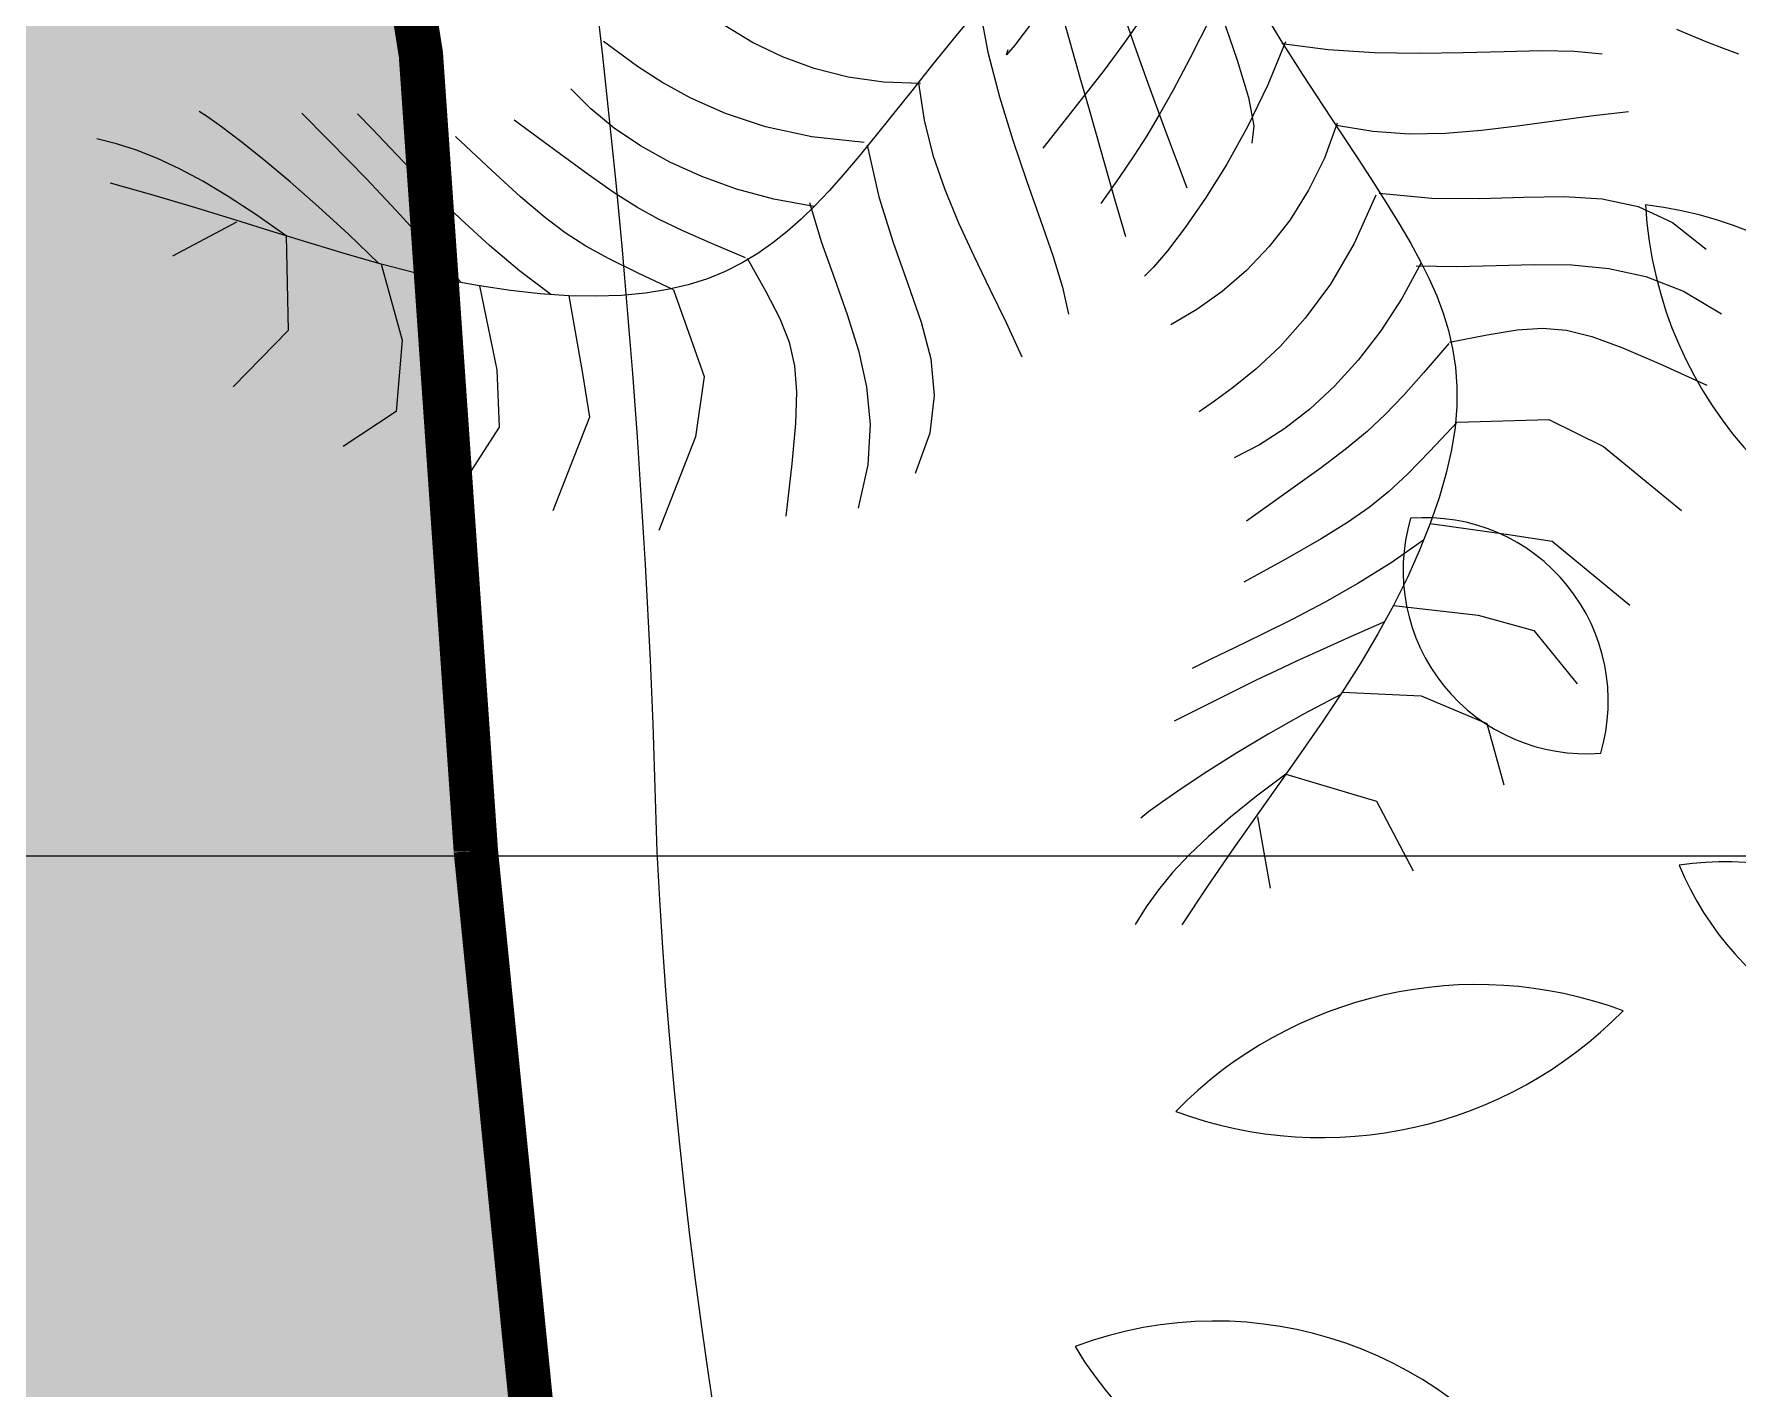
# Model space of a CAD drawing. Header units: millimetres. Extents: x -1030105 to 906887, y -616134 to 1220667.
# Drawn here: x -103519 to -101600, y 535495 to 537020 of the extents above; entities that cross this region are included whole.
import ezdxf
from ezdxf.enums import TextEntityAlignment as Align

# ---------------------------------------------------------------- set-up
doc = ezdxf.new("R2010")
doc.units = ezdxf.units.MM
doc.header["$MEASUREMENT"] = 0
doc.linetypes.add('CENTER', pattern=[2, 1.25, -0.25, 0.25, -0.25])
doc.linetypes.add('DASHED', pattern=[0.75, 0.5, -0.25])
doc.layers.add('A-Furniture', color=143, linetype='Continuous')
doc.layers.add('A-Tree', color=98, linetype='Continuous')
doc.layers.add('A-Wall', color=6, linetype='Continuous', lineweight=9)
doc.styles.add('Arial_Bold', font='arialbd.ttf')

# ---------------------------------------------------------------- blocks, each defined once
blk = doc.blocks.new('12PPLT11')
at = {"color": 0, "linetype": 'ByBlock'}
for centre, radius, start, end in [((-0.2833924156112744, 0.3263592886380025), 0.081791, 183.318928997754, 263.1903649993824), ((-0.3747442489445802, 0.2404101219713652), 0.081791, 3.318928997754036, 83.1903649993824), ((-0.3769142489445656, 0.2481650386380068), 0.03687258333333333, 163.4933460002688, 274.4697340005599), ((-0.409393665611212, 0.2218811219713643), 0.03687258333333333, 343.4933460002688, 94.46973400055995), ((-0.3491485822779623, 0.1264337886379963), 0.06314383333333333, 22.57230599832171, 98.33354300052417), ((-0.2999935822779207, 0.213148538637995), 0.06314383333333333, 202.5723059983217, 278.3335430005242), ((-0.3989077489445663, 0.08020112197135632), 0.08471958333333332, 69.72013800043797, 135.6489100009364), ((-0.4301238322778929, 0.2188924553046832), 0.08471958333333332, 249.720138000438, 315.6489100009364), ((-0.4516179989445845, 0.01732262197131718), 0.07996766666666667, 30.9482359987117, 110.5783939994005), ((-0.4111429156113218, 0.1333121219713576), 0.07996766666666667, 210.9482359987117, 290.5783939994005)]:
    blk.add_arc(centre, radius, start, end, dxfattribs=at)
blk = doc.blocks.new('CAY8')
at = {"color": 0, "linetype": 'ByBlock'}
for p, q in [((-940.3137401825061, 145.768174705825), (-946.1185544049276, 151.5635492960155)), ((-934.7235632646898, 139.3882252406347), (-940.3137401825061, 145.768174705825)), ((-929.2662368465008, 132.2471229548701), (-934.7235632646898, 139.3882252406347)), ((-903.4047295116015, 136.1425936371252), (-905.1583078142412, 139.6563538433566)), ((-938.0649973905802, 120.1860671189079), (-950.5168529680359, 133.4464085603995)), ((-923.8599741226335, 124.1682899042662), (-929.2662368465008, 132.2471229548701)), ((-900.6598658630301, 129.7326422717906), (-903.4047295116015, 136.1425936371252)), ((-918.4229882883064, 114.9751481428557), (-923.8599741226335, 124.1682899042662)), ((-897.1312236990398, 120.7794901121542), (-900.6598658630301, 129.7326422717906)), ((-926.3047232869849, 107.283907857347), (-938.0649973905802, 120.1860671189079)), ((-893.0263098498817, 109.6361275239997), (-897.1312236990398, 120.7794901121542)), ((-866.7262028654204, 103.1832332871436), (-870.2616481090499, 117.824978480292)), ((-912.8734925372319, 104.4911197258498), (-918.4229882883064, 114.9751481428557)), ((-888.5526311469857, 96.65554487219379), (-893.0263098498817, 109.6361275239997)), ((-915.133669793313, 94.77777983423766), (-926.3047232869849, 107.283907857347)), ((-907.1297000644972, 92.53962670845976), (-912.8734925372319, 104.4911197258498)), ((-863.9597579267847, 91.60332797416231), (-866.7262028654204, 103.1832332871436)), ((-849.3357030902243, 97.82547973476358), (-851.3103314946766, 105.9690212018777)), ((-883.91769442021, 82.19073252212729), (-888.5526311469857, 96.65554487219379)), ((-847.0656728668237, 87.58272618825322), (-849.3357030902243, 97.82547973476358)), ((-915.3127875501068, 93.97468717974152), (-944.3487014881084, 95.55333815697122)), ((-904.4494760451689, 82.70553210620164), (-915.133669793313, 94.77777983423766)), ((-901.1098240653209, 78.94409114570044), (-907.1297000644972, 92.53962670845976)), ((-861.732146699409, 82.01472464871222), (-863.9597579267847, 91.60332797416231)), ((-894.1497811784193, 71.10501373169427), (-904.4494760451689, 82.70553210620164)), ((-879.3290065004603, 66.59468083938737), (-883.91769442021, 82.19073252212729)), ((-844.4117731003989, 75.62804380720081), (-847.0656728668237, 87.58272618825322)), ((-901.1098240653209, 78.94409114570044), (-920.0258235257697, 45.94454750164914)), ((-859.8132025891009, 73.34688541593096), (-861.732146699409, 82.01472464871222)), ((-841.2855360670055, 62.34871583665699), (-844.4117731003989, 75.62804380720081)), ((-816.8143473458604, 58.5986838777917), (-822.2834638411205, 77.83928790428945)), ((-748.843305701097, 72.88726931265592), (-751.6515290111547, 79.75081799813961)), ((-884.1322243284067, 60.01407376871248), (-894.1497811784193, 71.10501373169427)), ((-857.972759002716, 64.52927238239681), (-859.8132025891009, 73.34688541593096)), ((-790.7882298270179, 52.09784756825866), (-798.6282094300532, 71.29847580484966)), ((-770.0148150293662, 59.19625831229678), (-772.7601240345157, 70.24708984136123)), ((-745.0999060214072, 64.09360364902568), (-748.843305701097, 72.88726931265592)), ((-874.9940742179879, 50.22038018851345), (-879.3290065004603, 66.59468083938737)), ((-855.9806493467822, 54.4913476541642), (-857.972759002716, 64.52927238239681)), ((-837.5984940434191, 48.13202552141047), (-841.2855360670055, 62.34871583665699)), ((-740.0652307645705, 53.72843044749061), (-745.0999060214072, 64.09360364902568)), ((-874.2944446309975, 49.47056127394353), (-884.1322243284067, 60.01407376871248)), ((-812.3783106020765, 43.65250996243594), (-816.8143473458604, 58.5986838777917)), ((-765.9801839654447, 47.81548915559142), (-770.0148150293662, 59.19625831229678)), ((-700.6069977033239, 48.42316307128385), (-706.6215777455636, 59.85204538604921)), ((-874.2944446309975, 49.47056127394353), (-882.8400325470338, 18.92748891817791)), ((-864.5340812221893, 39.51232530617017), (-874.2944446309975, 49.47056127394353)), ((-853.6067070269764, 42.16257333728754), (-855.9806493467822, 54.4913476541642)), ((-833.2621793047783, 33.36525610657736), (-837.5984940434191, 48.13202552141047)), ((-784.5636315836946, 37.21140089910659), (-790.7882298270179, 52.09784756825866)), ((-733.3831807231381, 42.15035914855434), (-740.0652307645705, 53.72843044749061)), ((-693.3417873857597, 37.31239934617224), (-700.6069977033239, 48.42316307128385)), ((-920.0258235257697, 45.94454750164914), (-950.6379251968956, 38.02262965792215)), ((-850.6207654498266, 26.47241153821415), (-853.6067070269764, 42.16257333728754)), ((-808.4698979650111, 31.85255743862399), (-812.3783106020765, 43.65250996243594)), ((-760.6371340802125, 36.22481674204937), (-765.9801839654447, 47.81548915559142)), ((-724.6976566901194, 29.71799919357181), (-733.3831807231381, 42.15035914855434)), ((-854.7732565799724, 30.17540939236096), (-864.5340812221893, 39.51232530617017)), ((-779.3581933782098, 25.5206832299682), (-784.5636315836946, 37.21140089910659)), ((-753.9665686102799, 24.54427544247483), (-760.6371340802125, 36.22481674204937)), ((-684.8050495697007, 26.69170329767257), (-693.3417873857597, 37.31239934617224)), ((-845.0320265546961, 21.48863493530553), (-854.7732565799724, 30.17540939236096)), ((-828.1881241270075, 18.43569083694638), (-833.2621793047783, 33.36525610657736)), ((-804.583653789121, 22.05061758741249), (-808.4698979650111, 31.85255743862399)), ((-713.6525594576069, 16.78996002265376), (-724.6976566901194, 29.71799919357181)), ((-845.0320265546961, 21.48863493530553), (-856.5268507701821, -10.83589293108344)), ((-835.3549303386371, 13.47901780879511), (-845.0320265546961, 21.48863493530553)), ((-800.2141224305651, 13.0984816893997), (-804.583653789121, 22.05061758741249)), ((-774.5756938894756, 15.90724199250144), (-779.3581933782098, 25.5206832299682)), ((-745.9493907938286, 12.893899627672), (-753.9665686102799, 24.54427544247483)), ((-674.9758870315181, 16.73302401405272), (-684.8050495697007, 26.69170329767257)), ((-882.8400325470338, 18.92748891817791), (-899.714523556946, -4.298255425082971)), ((-822.2878607870134, 3.730612957044286), (-828.1881241270075, 18.43569083694638)), ((-769.6199117958149, 7.252624618167829), (-774.5756938894756, 15.90724199250144)), ((-699.8917898184791, 3.724851076369305), (-713.6525594576069, 16.78996002265376)), ((-663.8334025479762, 7.608310583056664), (-674.9758870315181, 16.73302401405272)), ((-613.8526564457989, 13.87648479149539), (-629.175091709998, 8.53370125308902)), ((-615.1889541339242, 13.8059040741955), (-621.7094779063464, -3.733182263777053)), ((-825.7865071256438, 6.173573885376754), (-835.3549303386371, 13.47901780879511)), ((-794.8558482428834, 3.847941025380351), (-800.2141224305651, 13.0984816893997)), ((-763.8946257762709, -1.561621460130482), (-769.6199117958149, 7.252624618167829)), ((-736.5665038671414, 1.393723669361862), (-745.9493907938286, 12.893899627672)), ((-651.3566988959046, -0.510487907768038), (-663.8334025479762, 7.608310583056664)), ((-629.175091709998, 8.53370125308902), (-643.1814671563243, 3.473639277553957)), ((-816.3712961076653, -0.4006809616821556), (-825.7865071256438, 6.173573885376754)), ((-788.003375582628, -6.849213124309244), (-794.8558482428834, 3.847941025380351)), ((-725.7988110684655, -9.836218061258478), (-736.5665038671414, 1.393723669361862)), ((-683.059248564894, -9.11871820431952), (-699.8917898184791, 3.724851076369305)), ((-643.1814671563243, 3.473639277553957), (-655.9448933523872, -1.228781751551651)), ((-586.4793176364165, 0.9092536805856071), (-591.4325938258171, -17.20262812744295)), ((-899.714523556946, -4.298255425082971), (-925.2642657311644, -5.252433182851746)), ((-816.3712961076653, -0.4006809616821556), (-827.7937738506862, -29.93739812973035)), ((-807.1538364776989, -6.216730859703603), (-816.3712961076653, -0.4006809616821556)), ((-798.1786674285449, -11.24755993574763), (-807.1538364776989, -6.216730859703603)), ((-756.8036145092319, -11.65394881139036), (-763.8946257762709, -1.561621460130482)), ((-667.5499320843937, -5.511768697271691), (-678.1269500166727, -9.366033408206931)), ((-655.9448933523872, -1.228781751551651), (-667.5499320843937, -5.511768697271691)), ((-652.075557567854, -0.04139910218327714), (-657.7989214307654, -13.81662353017418)), ((-621.7094779063464, -3.733182263777053), (-627.0514416622736, -21.54859846125873)), ((-600.6908310262643, -2.850083317838653), (-610.9763691523822, -6.98797724004362)), ((-856.5268507701821, -10.83589293108344), (-867.7023180115339, -31.10505514580836)), ((-789.4903281532661, -15.46615231733267), (-798.1786674285449, -11.24755993574763)), ((-779.1512488034696, -20.14118947887437), (-788.003375582628, -6.849213124309244)), ((-747.7506566736101, -24.14281000310257), (-756.8036145092319, -11.65394881139036)), ((-713.6272156343457, -20.6758911942361), (-725.7988110684655, -9.836218061258478)), ((-687.8177650332636, -12.79541397870889), (-696.7641950174202, -15.80374850345652)), ((-682.5951571567839, -10.61489486661412), (-689.2931936014411, -30.75061372858727)), ((-678.1269500166727, -9.366033408206931), (-687.8177650332636, -12.79541397870889)), ((-610.9763691523822, -6.98797724004362), (-615.9112679233422, -8.542768844255988)), ((-615.9112679233422, -8.542768844255988), (-614.1830369690124, -7.103690313726474)), ((-781.1182958006666, -18.85910721326763), (-789.4903281532661, -15.46615231733267)), ((-779.1512488034696, -20.14118947887437), (-786.5964159640262, -56.32045969947467)), ((-773.031799341732, -21.4674841661672), (-781.1182958006666, -18.85910721326763)), ((-714.3376635456716, -18.38548985078342), (-718.3346570162084, -34.22354038271988)), ((-705.1080578537712, -18.39487507680133), (-712.9911714258978, -20.57263179394613)), ((-696.7641950174202, -15.80374850345652), (-705.1080578537712, -18.39487507680133)), ((-657.7989214307654, -13.81662353017418), (-662.0414620663487, -27.79081815151403)), ((-591.4325938258171, -17.20262812744295), (-595.3490195344839, -31.53478741302206)), ((-567.356361323049, -19.5318081698988), (-570.0376524327785, -32.00716817427565)), ((-765.1850057048923, -23.34595779993651), (-773.031799341732, -21.4674841661672)), ((-757.5320818175951, -24.54920273893913), (-765.1850057048923, -23.34595779993651)), ((-750.0271946070261, -25.13189360806246), (-757.5320818175951, -24.54920273893913)), ((-742.624511000764, -25.14870503081875), (-750.0271946070261, -25.13189360806246)), ((-747.2743503474758, -24.4939571526902), (-747.7727853465458, -39.89280936169052)), ((-735.2781979271076, -24.65431163242283), (-742.624511000764, -25.14870503081875)), ((-727.9424223132428, -23.70338803723826), (-735.2781979271076, -24.65431163242283)), ((-720.5553536179705, -22.34085674917696), (-727.9424223132428, -23.70338803723826)), ((-712.9911714258978, -20.57263179394613), (-720.5553536179705, -22.34085674917696)), ((-627.0514416622736, -21.54859846125873), (-631.4666398222234, -39.21733237190165)), ((-562.1966205161134, -24.18102935085881), (-572.7610290283683, -28.91086297276888)), ((-867.7023180115339, -31.10505514580836), (-892.5041478066978, -43.24835929518849)), ((-827.7937738506862, -29.93739812973035), (-834.4322889746236, -46.40570705183745)), ((-689.2931936014411, -30.75061372858727), (-693.8655592177147, -49.45562225171852)), ((-662.0414620663487, -27.79081815151403), (-665.1061725318632, -41.9587386491894)), ((-585.5520325723828, -34.08674658066411), (-601.8023847565692, -40.2965247777156)), ((-595.3490195344839, -31.53478741302206), (-598.6114839488782, -43.49196614990615)), ((-572.7610290283683, -28.91086297276888), (-585.5520325723828, -34.08674658066411)), ((-570.0376524327785, -32.00716817427565), (-573.0761884509539, -47.23779022515191)), ((-747.7727853465458, -39.89280936169052), (-748.6238888281787, -52.07971308918604)), ((-718.3346570162084, -34.22354038271988), (-721.5316418156126, -49.66699111091111)), ((-631.4666398222234, -39.21733237190165), (-635.206866807106, -56.31637184942338)), ((-601.8023847565692, -40.2965247777156), (-622.7448391884882, -48.12804216807672)), ((-537.8272856569656, -38.14860832998784), (-553.673662976149, -47.8753522504976)), ((-533.837467104122, -40.13497047071542), (-537.718760036636, -58.38922864886081)), ((-834.4322889746236, -46.40570705183745), (-866.5092981660327, -71.006162165575)), ((-665.1061725318632, -41.9587386491894), (-667.2960458842408, -56.31514070743106)), ((-598.6114839488782, -43.49196614990615), (-601.6028762563783, -54.47890631184964)), ((-573.0761884509539, -47.23779022515191), (-576.7984044190653, -66.67120419014645)), ((-553.673662976149, -47.8753522504976), (-565.9857800653972, -55.26693764934862)), ((-518.6750666560674, -43.00813742707942), (-518.5603160884402, -60.61704419213311)), ((-748.6238888281787, -52.07971308918604), (-750.3002357065325, -62.18840447709044)), ((-721.5316418156126, -49.66699111091111), (-724.5906062409395, -64.70582157331773)), ((-693.8655592177147, -49.45562225171852), (-697.341044093786, -66.76080090091818)), ((-601.6028762563783, -54.47890631184964), (-604.7060856441658, -65.9003498716902)), ((-786.5964159640262, -56.32045969947467), (-802.1017933342937, -75.2180552066693)), ((-667.2960458842408, -56.31514070743106), (-668.9140751805444, -70.85478000889816)), ((-635.206866807106, -56.31637184942338), (-638.5239170374389, -72.42270474695215)), ((-575.9005115327509, -60.95398846381977), (-584.5547319846792, -65.56712863263056)), ((-565.9857800653972, -55.26693764934862), (-575.9005115327509, -60.95398846381977)), ((-537.718760036636, -58.38922864886081), (-541.5908882186832, -73.49753167627023)), ((-518.5603160884402, -60.61704419213311), (-518.2139198805435, -76.84055700628778)), ((-750.3002357065325, -62.18840447709044), (-753.2744008971404, -71.3526196677758)), ((-724.5906062409395, -64.70582157331773), (-728.1735385908814, -79.33001130659068)), ((-697.341044093786, -66.76080090091818), (-700.7484383175088, -82.69703014253719)), ((-604.7060856441658, -65.9003498716902), (-608.3040012988986, -79.16103880324772)), ((-584.5547319846792, -65.56712863263056), (-593.0853160288952, -69.73698209266695)), ((-576.7984044190653, -66.67120419014645), (-581.5307353794542, -91.75493993576492)), ((-517.3387806575538, -62.04768385404714), (-532.2854551727123, -73.24103044432377)), ((-518.9061285324042, -61.90974945714515), (-504.2404188387718, -73.53101182479259)), ((-802.1017933342937, -75.2180552066693), (-834.1787815050684, -99.8185255927583)), ((-753.2744008971404, -71.3526196677758), (-758.0189593136365, -80.70609480439998)), ((-668.9140751805444, -70.85478000889816), (-670.2632534784916, -85.57241223742858)), ((-638.5239170374389, -72.42270474695215), (-641.6695849332154, -87.11331891781265)), ((-602.6291382729814, -74.09417278219007), (-614.3230733234068, -79.26932463893718)), ((-593.0853160288952, -69.73698209266695), (-602.6291382729814, -74.09417278219007)), ((-532.2854551727123, -73.24103044432377), (-547.6821329666618, -83.19527689133065)), ((-541.5908882186832, -73.49753167627023), (-545.6178483927706, -84.35325124012707)), ((-504.2404188387718, -73.53101182479259), (-488.9477087573814, -84.1167876315576)), ((-758.0189593136365, -80.70609480439998), (-765.0064858716851, -91.38256602894216)), ((-728.1735385908814, -79.33001130659068), (-732.9424271626904, -93.52953984692249)), ((-608.3040012988986, -79.16103880324772), (-612.7795124082168, -95.66571507935987)), ((-518.2139198805435, -76.84055700628778), (-517.7297230088134, -91.72505678728157)), ((-700.7484383175088, -82.69703014253719), (-705.1165319766715, -97.29519044194421)), ((-670.2632534784916, -85.57241223742858), (-671.6465738353418, -100.4627930768602)), ((-641.6695849332154, -87.11331891781265), (-644.8956649159354, -99.96520221611536)), ((-547.6821329666618, -83.19527689133065), (-562.9027238234539, -91.8447862336161)), ((-545.6178483927706, -84.35325124012707), (-549.9636373004887, -89.84975902840051)), ((-488.9477087573814, -84.1167876315576), (-473.508115501716, -93.77582965998408)), ((-765.0064858716851, -91.38256602894216), (-774.7095554860989, -104.5157694841673)), ((-732.9424271626904, -93.52953984692249), (-739.5592602548622, -107.2943867318809)), ((-562.9027238234539, -91.8447862336161), (-577.3211375256997, -99.12392151169297)), ((-517.7297230088134, -91.72505678728157), (-517.2015704476562, -105.3169244538349)), ((-473.508115501716, -93.77582965998408), (-458.4017562855861, -102.616890692354)), ((-705.1165319766715, -97.29519044194421), (-711.4741151599792, -110.5861622654902)), ((-671.6465738353418, -100.4627930768602), (-673.3670293078303, -115.5206782097866)), ((-644.8956649159354, -99.96520221611536), (-648.4539514051339, -110.5553424945301)), ((-577.3211375256997, -99.12392151169297), (-590.3112838557481, -104.9670457656812)), ((-516.4668784278019, -100.7313272135416), (-528.0438280991566, -110.0885308159031)), ((-517.1351479389541, -101.2700460243632), (-505.8027476819971, -110.9700669715148)), ((-458.4017562855861, -102.616890692354), (-444.1087483224746, -110.7487235108183)), ((-774.7095554860989, -104.5157694841673), (-787.6007430704467, -121.239441312382)), ((-739.5592602548622, -107.2943867318809), (-748.6860261646489, -120.6145314984442)), ((-601.2470725973235, -109.3085220349149), (-609.5024135333642, -112.0827133594485)), ((-590.3112838557481, -104.9670457656812), (-601.2470725973235, -109.3085220349149)), ((-517.2015704476562, -105.3169244538349), (-516.7143619921026, -117.6774879148634)), ((-711.4741151599792, -110.5861622654902), (-720.8499779548274, -122.6008260784783)), ((-609.5024135333642, -112.0827133594485), (-614.4512164463504, -113.2239827794019)), ((-528.0438280991566, -110.0885308159031), (-540.1651633323181, -117.865971772726)), ((-505.8027476819971, -110.9700669715148), (-493.8235159834858, -119.3232265093957)), ((-444.1087483224746, -110.7487235108183), (-431.1092088253408, -118.2800808980519)), ((-748.6860261646489, -120.6145314984442), (-760.9847131899569, -133.4799536830014)), ((-720.8499779548274, -122.6008260784783), (-734.2729104493974, -133.3700623465393)), ((-540.1651633323181, -117.865971772726), (-552.6738084234003, -124.1366597142533)), ((-516.7143619921026, -117.6774879148634), (-516.3172167145076, -128.9278630384269)), ((-493.8235159834858, -119.3232265093957), (-481.2960704882917, -126.6160675767369)), ((-431.1092088253408, -118.2800808980519), (-419.8832550077332, -125.3197156362712)), ((-565.4126876692371, -128.9736042709246), (-578.2247253671867, -132.4498150742274)), ((-552.6738084234003, -124.1366597142533), (-565.4126876692371, -128.9736042709246)), ((-516.3172167145076, -128.9278630384269), (-516.0503085053624, -139.2041126844833)), ((-481.2960704882917, -126.6160675767369), (-468.3190288418755, -133.1351331120732)), ((-419.8832550077332, -125.3197156362712), (-410.9110040833966, -131.9763805080856)), ((-603.4399733049268, -135.6120739414382), (-615.5290321381235, -135.4441412672077)), ((-590.9528458132972, -134.638301754143), (-603.4399733049268, -135.6120739414382)), ((-578.2247253671867, -132.4498150742274), (-590.9528458132972, -134.638301754143)), ((-518.0765915230713, -133.5423331124093), (-535.4930930858009, -145.5821499809299)), ((-516.510230826867, -133.5632999696809), (-499.4298312830997, -146.1557904991405)), ((-468.3190288418755, -133.1351331120732), (-454.9910086895015, -139.1669660545285)), ((-516.0503085053624, -139.2041126844833), (-515.9538112565988, -148.6422997117461)), ((-454.9910086895015, -139.1669660545285), (-441.4106276764342, -144.9981093421793)), ((-380.3337273446941, -138.9685315827937), (-376.3479134159552, -144.503862068972)), ((-535.4930930858009, -145.5821499809299), (-552.1710617593908, -154.6320789176152)), ((-515.9538112565988, -148.6422997117461), (-516.0678988594282, -157.3784869793872)), ((-499.4298312830997, -146.1557904991405), (-483.053249719922, -156.2845341268239)), ((-441.4106276764342, -144.9981093421793), (-427.6765034481341, -150.9151059134292)), ((-376.3479134159552, -144.503862068972), (-372.3067775600994, -149.9189691248885)), ((-372.3067775600994, -149.9189691248885), (-368.2182228883084, -155.1941080035012)), ((-552.1710617593908, -154.6320789176152), (-567.8794804052577, -161.1416068060844)), ((-516.0678988594282, -157.3784869793872), (-516.4327452049965, -165.5487373457272)), ((-483.053249719922, -156.2845341268239), (-467.6690306902583, -164.9375109588564)), ((-427.6765034481341, -150.9151059134292), (-413.8872536494728, -157.2044987071404)), ((-368.2182228883084, -155.1941080035012), (-364.0901525116333, -160.3095339572446)), ((-567.8794804052577, -161.1416068060844), (-582.3873318849492, -165.5602205289088)), ((-616.3973119406128, -170.7654455365609), (-623.7927233696373, -171.3152714294611)), ((-606.8772647913411, -169.9226530110518), (-616.3973119406128, -170.7654455365609)), ((-595.4635990596853, -168.3374069698384), (-606.8772647913411, -169.9226530110518)), ((-582.3873318849492, -165.5602205289088), (-595.4635990596853, -168.3374069698384)), ((-516.5310881492314, -166.1855602444393), (-530.6014597545418, -174.4117921842462)), ((-518.9289297499326, -166.1534634209875), (-505.1011874950473, -174.8490568786056)), ((-516.4327452049965, -165.5487373457272), (-517.0885241849082, -173.2891136707894)), ((-467.6690306902583, -164.9375109588564), (-453.5657187465749, -173.1027011007081)), ((-530.6014597545418, -174.4117921842462), (-544.6091690801095, -181.1822337451576)), ((-517.0885241849082, -173.2891136707894), (-518.0754096902438, -180.7356788132874)), ((-505.1011874950473, -174.8490568786056), (-491.4015156793012, -182.6618588314868)), ((-453.5657187465749, -173.1027011007081), (-441.0318584416655, -181.7680846585044)), ((-544.6091690801095, -181.1822337451576), (-558.4459578805236, -186.5521396889217)), ((-518.0754096902438, -180.7356788132874), (-519.4379069399856, -188.0062675644058)), ((-491.4015156793012, -182.6618588314868), (-478.0440099634125, -190.2183610699412)), ((-441.0318584416655, -181.7680846585044), (-430.3559943280616, -191.9216417379121)), ((-572.0035679086704, -190.5767647761077), (-585.1737409175021, -193.3113637684637)), ((-558.4459578805236, -186.5521396889217), (-572.0035679086704, -190.5767647761077)), ((-519.4379069399856, -188.0062675644058), (-521.2378464629564, -195.1458024461299)), ((-478.0440099634125, -190.2183610699412), (-465.2427660080994, -198.1450553850646)), ((-609.9187428930873, -195.1315025124695), (-621.277055366596, -194.3275517864367)), ((-597.8482186612146, -194.8111914269521), (-609.9187428930873, -195.1315025124695)), ((-585.1737409175021, -193.3113637684637), (-597.8482186612146, -194.8111914269521)), ((-521.2378464629564, -195.1458024461299), (-523.5413901144402, -202.180977911934)), ((-465.2427660080994, -198.1450553850646), (-453.2118794741455, -207.068433568018)), ((-430.3559943280616, -191.9216417379121), (-421.826670958164, -204.5513524444668)), ((-538.4537062504078, -204.4608222262741), (-550.24332293109, -208.0860740343251)), ((-523.7785756123903, -199.7102180334532), (-538.4537062504078, -204.4608222262741)), ((-523.5413901144402, -202.180977911934), (-526.4146997510961, -209.1384884167328)), ((-523.2974280782782, -199.3657342349525), (-508.8062742263337, -204.5982811151243)), ((-508.8062742263337, -204.5982811151243), (-497.4788454628415, -209.1736889877484)), ((-421.826670958164, -204.5513524444668), (-415.7324328847662, -220.6451968845558)), ((-560.3953797779814, -210.807392779765), (-570.1578309146262, -212.8461977849493)), ((-550.24332293109, -208.0860740343251), (-560.3953797779814, -210.807392779765)), ((-526.4146997510961, -209.1384884167328), (-529.9239372292559, -216.0450284140661)), ((-497.4788454628415, -209.1736889877484), (-488.3829283213399, -213.8917470400247)), ((-453.2118794741455, -207.068433568018), (-442.1654460229893, -217.6149874097009)), ((-609.5870913029776, -217.0817235746636), (-630.2706608374192, -218.6046668358304)), ((-593.50573255358, -215.7619438603706), (-609.5870913029776, -217.0817235746636)), ((-580.778630465682, -214.4239083711855), (-593.50573255358, -215.7619438603706)), ((-570.1578309146262, -212.8461977849493), (-580.778630465682, -214.4239083711855)), ((-529.9239372292559, -216.0450284140661), (-534.1352644043345, -222.9272923583248)), ((-488.3829283213399, -213.8917470400247), (-480.5863093351709, -219.552244458826)), ((-442.1654460229893, -217.6149874097009), (-432.3175613147596, -230.4112087015365)), ((-534.1352644043345, -222.9272923583248), (-539.1148431327292, -229.8119747029832)), ((-480.5863093351709, -219.552244458826), (-473.1567750379381, -226.9549704317451)), ((-552.6645378264566, -232.6488133205476), (-564.9556664918618, -235.8602996735481)), ((-537.2876594892132, -228.3373870472115), (-552.6645378264566, -232.6488133205476)), ((-539.1148431327292, -229.8119747029832), (-544.9288352710992, -236.7257699030215)), ((-537.2876594892132, -228.3373870472115), (-505.1798119695723, -246.5981711316981)), ((-473.1567750379381, -226.9549704317451), (-465.1621119637693, -236.8997141461132)), ((-432.3175613147596, -230.4112087015365), (-423.8823210106329, -246.0835892335072)), ((-623.812266647421, -239.8251633373202), (-643.8012184257223, -239.0809285922787)), ((-585.2734978822537, -239.4870561269254), (-595.7966121447225, -240.1541279819849)), ((-575.4092512545303, -238.0977469832924), (-585.2734978822537, -239.4870561269254)), ((-564.9556664918618, -235.8602996735481), (-575.4092512545303, -238.0977469832924)), ((-544.9288352710992, -236.7257699030215), (-551.6257995336109, -243.6852548481456)), ((-465.1621119637693, -236.8997141461132), (-455.6701066463338, -250.1862647887374)), ((-608.226799810056, -240.2248634264015), (-623.812266647421, -239.8251633373202)), ((-595.7966121447225, -240.1541279819849), (-608.226799810056, -240.2248634264015)), ((-551.6257995336109, -243.6852548481456), (-559.1838820723187, -250.6665361765899)), ((-559.1838820723187, -250.6665361765899), (-567.563625897832, -257.635602962755)), ((-505.1798119695723, -246.5981711316981), (-491.998555731856, -267.1843394822918)), ((-455.6701066463338, -250.1862647887374), (-443.7485456188424, -267.6144115472762)), ((-671.1688180657857, -258.6330640819124), (-679.5239799785177, -257.9945545858773)), ((-660.7259026435768, -259.6393219609072), (-671.1688180657857, -258.6330640819124)), ((-648.5362239360311, -260.8095133125953), (-660.7259026435768, -259.6393219609072)), ((-567.563625897832, -257.635602962755), (-576.7255740202363, -264.558444280583)), ((-567.563625897832, -257.635602962755), (-543.0022783058794, -277.6263724157598)), ((-634.9407721656517, -261.9398232275616), (-648.5362239360311, -260.8095133125953)), ((-620.2805375569715, -262.8264367959328), (-634.9407721656517, -261.9398232275616)), ((-604.896510332952, -263.2655391084245), (-620.2805375569715, -262.8264367959328)), ((-589.1296807176677, -263.053315254574), (-604.896510332952, -263.2655391084245)), ((-573.3210389344731, -261.9859503255557), (-589.1296807176677, -263.053315254574)), ((-576.7255740202363, -264.558444280583), (-586.6302694502065, -271.40104920454)), ((-681.6383044656232, -273.5167753157202), (-696.6559443046553, -272.3546354606351)), ((-669.7702815599823, -274.4641173646069), (-681.6383044656232, -273.5167753157202)), ((-586.6302694502065, -271.40104920454), (-597.2382551983519, -278.1294068085681)), ((-491.998555731856, -267.1843394822918), (-478.5144525400665, -305.2933315241371)), ((-659.9626081587976, -275.3085745708577), (-669.7702815599823, -274.4641173646069)), ((-651.1260168327408, -276.1620598980353), (-659.9626081587976, -275.3085745708577)), ((-642.1712401539244, -277.1364863096369), (-651.1260168327408, -276.1620598980353)), ((-632.0090106924963, -278.3437667691596), (-642.1712401539244, -277.1364863096369)), ((-619.5500610201107, -279.8958142401661), (-632.0090106924963, -278.3437667691596)), ((-603.7051237077667, -281.904541686612), (-619.5500610201107, -279.8958142401661)), ((-597.2382551983519, -278.1294068085681), (-608.5100742748236, -284.7095061675918)), ((-597.2382551983519, -278.1294068085681), (-570.0478983648045, -299.0504627287573)), ((-543.0022783058794, -277.6263724157598), (-529.3913997838954, -289.0289628083901)), ((-608.5100742748236, -284.7095061675918), (-620.406269690624, -291.1073363555533)), ((-620.406269690624, -291.1073363555533), (-632.8932330630832, -297.3127294289934)), ((-529.3913997838954, -289.0289628083901), (-515.9073176128059, -327.1379701222595)), ((-724.3188069621665, -298.2151246185804), (-728.2024769990803, -298.7970650724146)), ((-717.374371431868, -297.585388064419), (-724.3188069621665, -298.2151246185804)), ((-707.7690073336034, -296.9961261110202), (-717.374371431868, -297.585388064419)), ((-695.9025515908925, -296.5356094602594), (-707.7690073336034, -296.9961261110202)), ((-682.1748411277786, -296.2921088142084), (-695.9025515908925, -296.5356094602594)), ((-666.985712869222, -296.3538948744808), (-682.1748411277786, -296.2921088142084)), ((-650.7350037383494, -296.8092383422972), (-666.985712869222, -296.3538948744808)), ((-633.8225506600556, -297.7464099196641), (-650.7350037383494, -296.8092383422972)), ((-632.8932330630832, -297.3127294289934), (-645.9607504391661, -303.4108893747816)), ((-632.8932330630832, -297.3127294289934), (-606.485776964355, -314.8783949206172)), ((-570.0478983648045, -299.0504627287573), (-554.2241888582848, -315.9424792570117)), ((-645.9607504391661, -303.4108893747816), (-659.6044564716412, -309.5108631619933)), ((-669.2106336615961, -313.7078491626144), (-684.0010003390835, -315.231839922335)), ((-659.6044564716412, -309.5108631619933), (-673.8199858151111, -315.7216977595726)), ((-669.2106336615961, -313.7078491626144), (-643.6715679430908, -341.8954535040884)), ((-719.2515855774891, -321.3694816479747), (-728.6056394521784, -324.0146463326655)), ((-708.8282671791367, -319.0394378765905), (-719.2515855774891, -321.3694816479747)), ((-697.1424751389986, -317.0012967308412), (-708.8282671791367, -319.0394378765905)), ((-684.0010003390835, -315.231839922335), (-697.1424751389986, -317.0012967308412)), ((-673.8199858151111, -315.7216977595726), (-688.6029731222789, -322.1524401369879)), ((-606.485776964355, -314.8783949206172), (-589.6112859545083, -338.1041392634852)), ((-554.2241888582848, -315.9424792570117), (-550.3394072156643, -343.2829084500536)), ((-737.0836379213924, -326.9981502195133), (-744.8787901031883, -330.3432115959931)), ((-728.6056394521784, -324.0146463326655), (-737.0836379213924, -326.9981502195133)), ((-688.6029731222789, -322.1524401369879), (-703.9490530469611, -328.9121372627906)), ((-687.8945370510683, -322.5709605249558), (-698.3685142037193, -349.6979257021794)), ((-744.8787901031883, -330.3432115959931), (-752.1843051156229, -334.0730487514793)), ((-703.9490530469611, -328.9121372627906), (-719.8538602435638, -336.1098361065142)), ((-719.8538602435638, -336.1098361065142), (-736.3130293645936, -343.8545836374306)), ((-643.6715679430908, -341.8954535040884), (-645.5970360062329, -373.4572995177568)), ((-589.6112859545083, -338.1041392634852), (-596.5991135140994, -362.6982451911299))]:
    blk.add_line(p, q, dxfattribs=at)
blk = doc.blocks.new('CÂY')
at = {"layer": 'A-Tree', "color": 8, "ltscale": 10, "xscale": 2.803183510899544, "yscale": 2.803183510899544, "zscale": 2.803183510899544, "rotation": 31.14823041759436}
blk.add_blockref('CAY8', (-11765.22656511197, 28798.32218177477), dxfattribs=at)
at = {"layer": 'A-Tree', "color": 8, "ltscale": 10, "xscale": 5600, "yscale": 5600, "zscale": 5600}
blk.add_blockref('12PPLT11', (-10466.71090591022, 25914.87566538295), dxfattribs=at)
blk = doc.blocks.new('BỐ TRÍ LAY OUT')
at = {"layer": 'A-Furniture', "color": 3}
blk.add_blockref('CÂY', (4286.75486311756, 4469.288343299762), dxfattribs=at)
blk = doc.blocks.new('*U1486')
at = {"color": 8, "linetype": 'CENTER', "ltscale": 500}
blk.add_line((-6392.643045294039, 7811.817619178139), (-6055.4829418041, 7811.817619178139), dxfattribs=at)
at = {"style": 'Arial_Bold'}
blk.add_attdef('TRUC', text='', height=2.5, dxfattribs=at).set_placement((-6401.947800032925, 7811.817619178007), align=Align.MIDDLE_CENTER)
blk = doc.blocks.new('TRỤC')
at = {"color": 0, "xscale": 199.9999999999901, "yscale": 199.9999999999901, "zscale": 199.9999999999901}
blk.add_blockref('*U1486', (1270336.330398289, -1530863.52383555), dxfattribs=at)
blk = doc.blocks.new('TƯỜNG KIẾN TRÚC')
at = {"color": 0}
blk.add_lwpolyline([(-59109.45050007258, -10951.41178502212, 0.3007712608834658), (-59433.48834112042, -20977.9515451272, -0.1109267746102993), (-58324.95049999893, -25392.9117849312, 0.2744959358900485), (-54764.67693125011, -30745.50201954215), (-54870.07724847212, -30916.70735113195, -0.2737434813125313), (-58524.82350961678, -25400.4982577007, 0.110781498324218), (-59608.28799956816, -21075.5089369925, -0.3003100924078351), (-59276.732707736, -10841.56509468262, 0.1203599662711941), (-56712.10026304639, -2725.501215154189, -0.428868107866043), (-44402.02985209874, 7806.991538148141), (-44422.95049881186, 7608.088214958785, 0.4288927192910423), (-56512.45050001712, -2737.411785252159, -0.1204783687929575)], format="xyb", close=True, dxfattribs=at)
blk = doc.blocks.new('KIẾN TRÚC')
h = blk.add_hatch(color=9)
h.dxf.hatch_style = 1
edge = h.paths.add_edge_path(flags=16)
edge.add_line((62281.95049999998, 27412.02927138517), (55232.82389649404, 27412.02927138505))
edge.add_arc((32545.50878812408, 30716.66293956665), 22926.72829924391, 284.53695158247865, 351.7125813344091, ccw=False)
edge.add_line((38300.21700792988, 8523.911784915952), (13217.51784992669, 8523.911784910597))
edge.add_arc((23753.10182550838, 24110.84943410289), 18813.58963585476, 227.7677182561868, 235.9442986410003, ccw=False)
edge.add_arc((7788.819823088517, 12733.3910908635), 4187.039666959467, 236.0590124962323, 322.4360737019827, ccw=False)
edge.add_arc((13873.5970987339, 18503.25729619298), 12505.26566685072, 190.8327360748526, 227.6605687844487, ccw=False)
edge.add_arc((25477.52443721271, 20792.18331255531), 24332.69085544715, 180.6832153365221, 190.991126688788, ccw=False)
edge.add_arc((3282.93561756362, 20557.21277457592), 2137.084471138149, 101.08076224722828, 181.479400931386, ccw=False)
edge.add_line((2872.204064266523, 22654.45611475036), (4986.06665855035, 23013.11448664329))
edge.add_arc((28039.69241930227, 24288.4119512235), 23088.87273861522, 153.2014320220877, 183.1663029992741, ccw=False)
edge.add_arc((10232.26976538847, 40544.64471371844), 6483.106001901682, 182.8401094538115, 244.3962742115525, ccw=False)
edge.add_arc((-6425.00274742386, 39970.86676714511), 10185.26120742048, 1.420812516492314, 26.70695635716553)
edge.add_arc((10590.58143904217, 49414.25633883046), 9292.69259551461, 144.7133172211654, 211.5754885360199, ccw=False)
edge.add_arc((-12326.15115191392, 64090.21360378864), 17935.64217367859, 328.7375359512051, 356.1899532233969)
edge.add_arc((16735.32676788772, 62308.59922571364), 11181.04393981935, 84.1243873636841, 176.9761863570094, ccw=False)
edge.add_arc((20708.98128665387, 99752.52490135818), 26473.21942281876, 263.8653720447036, 288.4869561324928)
edge.add_arc((35667.35201082098, 54479.70646712999), 21207.13938727637, 73.35106851793267, 108.03023985438841, ccw=False)
edge.add_arc((44765.46109434243, 84516.17499720305), 10177.42256554817, 252.7258710955127, 285.7130125077479)
edge.add_arc((49658.99676799333, 68415.98596348311), 6655.601145545619, 49.49953772748103, 108.7311152981473, ccw=False)
edge.add_arc((48035.04809900769, 66009.84854850778), 9545.540963997893, -2.328829575281418, 51.46764420018991, ccw=False)
edge.add_line((57572.70516659174, 65621.96975748474), (49483.50000000001, 65623.9117849106))
edge.add_line((49483.50000000001, 65623.9117849106), (62281.95049999965, 65623.9117849191))
edge.add_line((62281.95049999965, 65623.9117849191), (62281.95049999998, 27412.02927138517))
h.paths.add_polyline_path([(0, 77895.5), (64428.50000000001, 77895.5), (64428.50000000001, -0.577250000089407), (-1.792749999687658, 0.577250000089407)])
at = {"color": 3}
blk.add_blockref('TRỤC', (5188.757962470409, 8718.304113260703), dxfattribs=at)
at = {"layer": 'A-Wall'}
blk.add_blockref('TƯỜNG KIẾN TRÚC', (62285.79396247002, 65615.61311326921), dxfattribs=at)

msp = doc.modelspace()

# ---------------------------------------------------------------- linework, layer by layer
at = {"color": 1, "linetype": 'DASHED', "ltscale": 1000, "const_width": 50}
msp.add_lwpolyline([(-95670.36382637039, 506057.7127576224, -0.1976179126471055), (-98776.4909959755, 504407.8530505756, -0.1933850795687879), (-101327.4665850348, 505136.2682151492, -0.1620892894414481), (-105187.3251048478, 512029.4862030041, -0.0450071005246337), (-105631.9365025142, 516378.5384931223, -0.3659412979444954), (-103906.2959357335, 518530.9561147504), (-101743.9030274843, 518897.8486090698, -0.1357393945070406), (-99338.88206733699, 530570.340333024, -0.2750178852905023), (-103021.3730096331, 536099.9135275302, 0.1107814983251507), (-104104.8374997806, 540424.9028483479, -0.3003100923854334), (-103773.2822078853, 550658.8466900261, 0.1203599662960986), (-101208.6497629923, 558774.9105705839, -0.4288681078624456), (-88898.57935298752, 569307.4033231586, 0.107847157214301), (-77675.15854412533, 570521.9329957211, -0.1524819869208155), (-65035.16077594279, 570674.3053047663, 0.1449358142641596), (-59256.79872041271, 570595.5800135372, -0.2643588036035894), (-52796.99522499467, 569353.4099046133, -0.2237263001650759), (-49205.79483340826, 561498.4697574847), (-44496.54950000049, 561500.4117849191), (-44496.54950000002, 523288.5292713851), (-51545.67610350606, 523288.5292713851, -0.3011393681377011), (-68478.28299209109, 504400.4117849106), (-93560.98215007345, 504400.4117849106, -0.03627546227429911), (-95670.36382637039, 506057.7127576224)], format="xyb", dxfattribs=at)

# ---------------------------------------------------------------- block references
at = {"color": 3}
for name, p in [('KIẾN TRÚC', (-106778.5, 495876.5)), ('BỐ TRÍ LAY OUT', (-93480.29286311776, 504642.1131132607))]:
    msp.add_blockref(name, p, dxfattribs=at)

doc.saveas('drawing.dxf')
